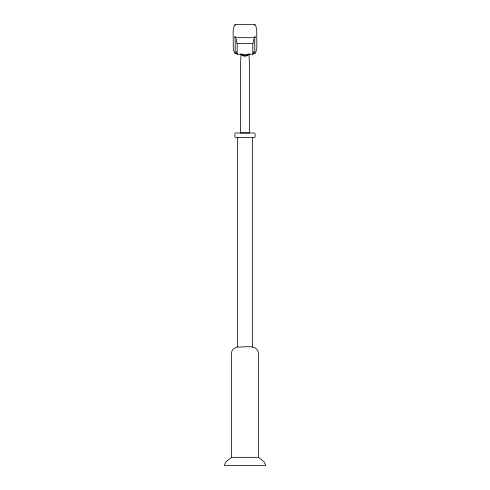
<?xml version="1.0" encoding="UTF-8"?>
<svg xmlns="http://www.w3.org/2000/svg" width="490" height="490" viewBox="0 0 490 490"><rect width="100%" height="100%" fill="white"/><g stroke="black" fill="none" stroke-linecap="round" stroke-linejoin="round"><path stroke-width="0.73" d="M240.994 54.102L240.474 66.162L240.468 132.937L249.532 132.937L249.526 66.162L249.006 54.102M224.469 464.802L226.111 461.598L231.623 457.341L258.377 457.341L263.889 461.598L265.531 464.802M236.352 51.756L236.633 53.698L237.197 54.28L252.803 54.28L252.803 43.635L253.483 42.293L253.649 39.078M249.202 53.998L248.577 54.764A5.022 4.937 0.4 0 1 240.798 53.998M253.281 53.545L254.788 53.545L255.602 52.675L256.705 48.926L256.864 46.513L256.705 29.118L255.602 25.37L254.788 24.5L235.212 24.5L234.398 25.37L233.295 29.118L233.136 31.525L233.295 48.926L234.398 52.675L235.212 53.545L236.719 53.545M255.602 36.873L254.788 37.669L235.212 37.669L234.398 36.873M252.803 54.28L253.367 53.698L253.649 51.756M258.377 457.341L258.377 352.555C256.834 343.686 243.407 347.729 237.644 346.945C234.943 347.52 231.672 349.444 231.623 352.555L231.623 457.341M236.352 39.078L236.517 42.293L237.197 43.635L252.803 43.635M235.108 132.992L254.892 132.992M235.108 137.555L254.892 137.555M224.255 465.5L265.745 465.5M255.131 133.831L255.131 136.722M254.788 24.5L254.788 25.364M254.788 36.383L254.788 53.545M252.356 137.555L252.356 346.945M237.644 137.555L237.644 346.945M237.197 43.635L237.197 54.28M235.212 24.5L235.212 25.364M235.212 36.383L235.212 53.545M234.869 133.831L234.869 136.722M241.423 54.047A5.047 4.961 0.4 0 0 243.065 55.137A5.004 4.925 0 0 0 247.811 54.672A5.047 4.967 0 0 0 248.577 54.047"/></g></svg>
